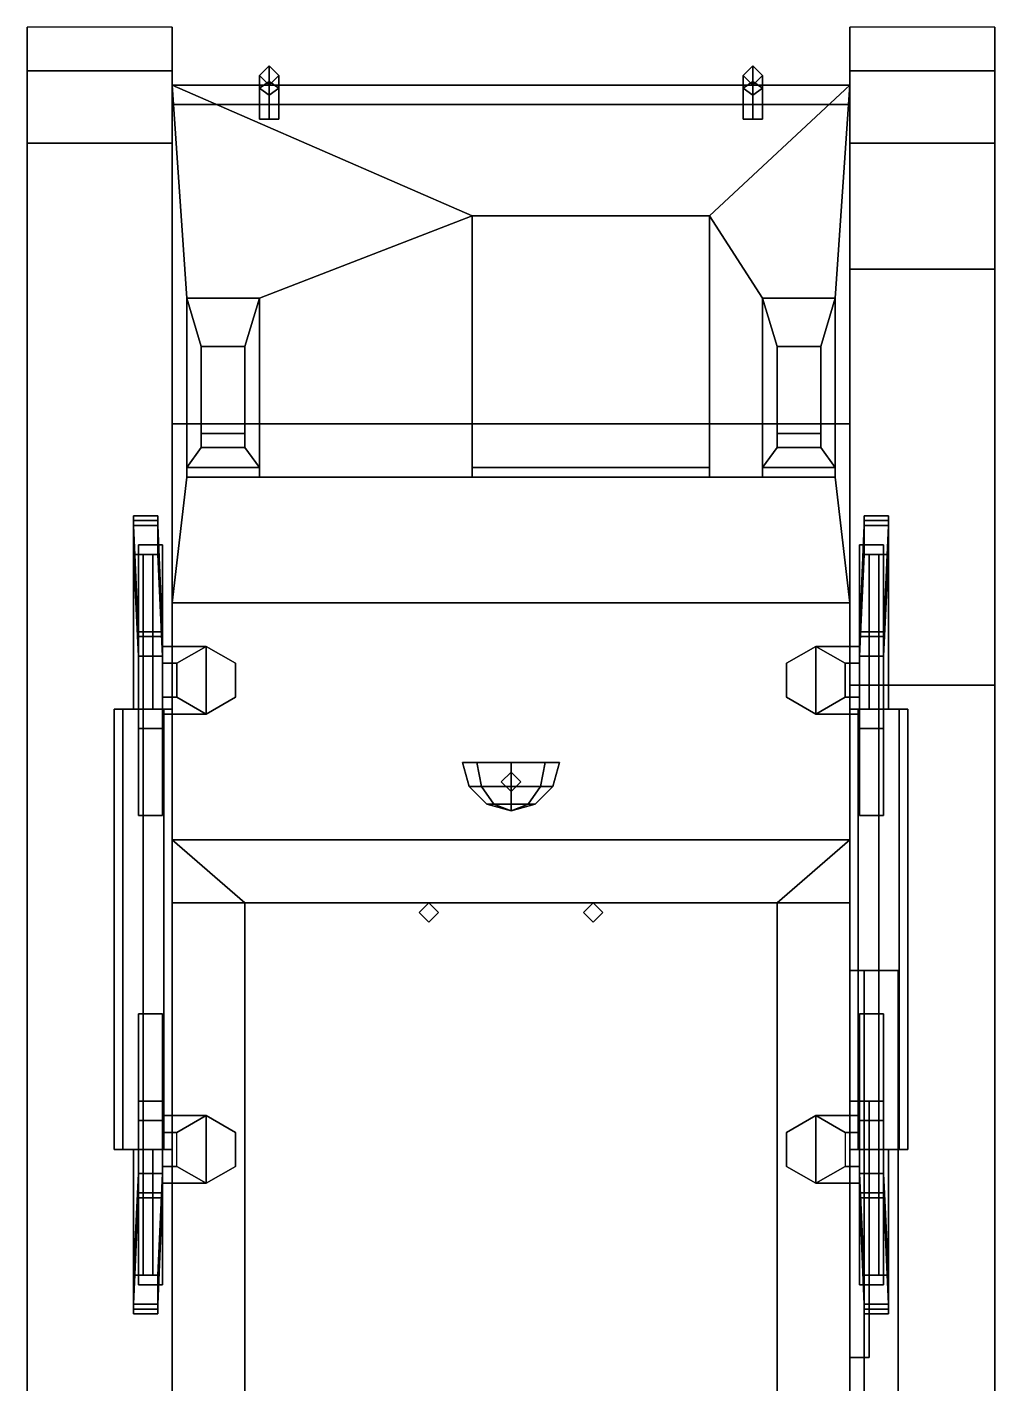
# Model space of a CAD drawing. Extents: x -1 to 1, y -2.73 to 2.73.
# Drawn here: x -1 to 1, y -0.075 to 2.73 of the extents above; entities that cross this region are included whole.
import ezdxf

# ---------------------------------------------------------------- set-up
doc = ezdxf.new("R2010")
doc.units = 0
doc.layers.get('0').update_dxf_attribs({"linetype": 'CONTINUOUS'})

msp = doc.modelspace()

# ---------------------------------------------------------------- linework, layer by layer
for points in [[(-1, 2.69, 1.18), (-1, 2.64, 1.24), (-1, 2.64, 1.29), (-1, 2.73, 1.22)], [(-1, 2.73, 1.22), (-1, 2.64, 1.29), (-0.7, 2.64, 1.29), (-0.7, 2.73, 1.22)], [(-0.7, 2.73, 1.22), (-0.7, 2.64, 1.29), (-0.7, 2.61, 1.11)], [(0.7, 2.73, 1.22), (0.7, 2.64, 1.29), (1, 2.64, 1.29), (1, 2.73, 1.22)], [(0.7, 2.61, 1.11), (0.7, 2.61, 1.11), (0.7, 2.64, 1.29), (0.7, 2.73, 1.22)], [(1, 2.73, 1.22), (1, 2.64, 1.29), (1, 2.64, 1.24), (1, 2.69, 1.18)], [(-1, 2.64, 1.29), (-1, 2.49, 1.32), (-0.7, 2.49, 1.32), (-0.7, 2.64, 1.29)], [(-1, 2.64, 1.24), (-1, 2.49, 1.27), (-1, 2.49, 1.32), (-1, 2.64, 1.29)], [(-0.7, 2.64, 1.29), (-0.7, 2.49, 1.32), (-0.7, 2.1728, 1.3102), (-0.7, 2.61, 1.11)], [(-0.5, 2.6178, 1.1322), (-0.52, 2.6036, 1.1464), (-0.52, 2.63, 1.21), (-0.5, 2.65, 1.21)], [(-0.5, 2.65, 1.21), (-0.52, 2.63, 1.21), (-0.52, 2.6036, 1.2736), (-0.5, 2.6178, 1.2878)], [(-0.48, 2.6036, 1.1464), (-0.5, 2.6178, 1.1322), (-0.5, 2.65, 1.21), (-0.48, 2.63, 1.21)], [(-0.48, 2.63, 1.21), (-0.5, 2.65, 1.21), (-0.5, 2.6178, 1.2878), (-0.48, 2.6036, 1.2736)], [(0.5, 2.6178, 1.1322), (0.48, 2.6036, 1.1464), (0.48, 2.63, 1.21), (0.5, 2.65, 1.21)], [(0.5, 2.65, 1.21), (0.48, 2.63, 1.21), (0.48, 2.6036, 1.2736), (0.5, 2.6178, 1.2878)], [(0.52, 2.6036, 1.1464), (0.5, 2.6178, 1.1322), (0.5, 2.65, 1.21), (0.52, 2.63, 1.21)], [(0.52, 2.63, 1.21), (0.5, 2.65, 1.21), (0.5, 2.6178, 1.2878), (0.52, 2.6036, 1.2736)], [(0.7, 2.64, 1.29), (0.7, 2.49, 1.32), (1, 2.49, 1.32), (1, 2.64, 1.29)], [(0.7, 2.61, 1.11), (0.7, 2.1728, 1.3102), (0.7, 2.49, 1.32), (0.7, 2.64, 1.29)], [(1, 2.64, 1.29), (1, 2.49, 1.32), (1, 2.49, 1.27), (1, 2.64, 1.24)], [(-0.7, 2.57, 0.87), (-0.7, -2.49, 0.72), (-0.7, -2.49, 1.11), (-0.7, 2.61, 1.11)], [(0.7, 2.61, 1.11), (0.7, 2.57, 0.87), (-0.7, 2.57, 0.87), (-0.7, 2.61, 1.11)], [(-0.7, 2.61, 1.11), (-0.7, 1.05, 1.11), (-0.7, 1.05, 1.66), (-0.7, 1.54, 1.6)], [(0.41, 2.34, 1.2336), (0.7, 2.61, 1.11), (-0.7, 2.61, 1.11), (-0.08, 2.34, 1.2336)], [(-0.7, 2.61, 1.11), (-0.7, 1.54, 1.6), (-0.67, 1.8, 1.4809), (-0.67, 2.17, 1.3115)], [(-0.52, 2.17, 1.3115), (-0.08, 2.34, 1.2336), (-0.7, 2.61, 1.11), (-0.67, 2.17, 1.3115)], [(-0.52, 2.6036, 1.1464), (-0.5, 2.5895, 1.1605), (-0.5, 2.61, 1.21), (-0.52, 2.63, 1.21)], [(-0.52, 2.63, 1.21), (-0.5, 2.61, 1.21), (-0.5, 2.5895, 1.2595), (-0.52, 2.6036, 1.2736)], [(-0.5, 2.54, 1.1), (-0.52, 2.54, 1.12), (-0.52, 2.6036, 1.1464), (-0.5, 2.6178, 1.1322)], [(-0.52, 2.6036, 1.2736), (-0.5, 2.5895, 1.2595), (-0.48, 2.6036, 1.2736), (-0.5, 2.6178, 1.2878)], [(-0.5, 2.5895, 1.1605), (-0.48, 2.6036, 1.1464), (-0.48, 2.63, 1.21), (-0.5, 2.61, 1.21)], [(-0.5, 2.61, 1.21), (-0.48, 2.63, 1.21), (-0.48, 2.6036, 1.2736), (-0.5, 2.5895, 1.2595)], [(-0.48, 2.54, 1.12), (-0.5, 2.54, 1.1), (-0.5, 2.6178, 1.1322), (-0.48, 2.6036, 1.1464)], [(0.67, 2.17, 1.3115), (0.7, 2.61, 1.11), (0.41, 2.34, 1.2336), (0.52, 2.17, 1.3115)], [(0.48, 2.6036, 1.1464), (0.5, 2.5895, 1.1605), (0.5, 2.61, 1.21), (0.48, 2.63, 1.21)], [(0.48, 2.63, 1.21), (0.5, 2.61, 1.21), (0.5, 2.5895, 1.2595), (0.48, 2.6036, 1.2736)], [(0.5, 2.54, 1.1), (0.48, 2.54, 1.12), (0.48, 2.6036, 1.1464), (0.5, 2.6178, 1.1322)], [(0.48, 2.6036, 1.2736), (0.5, 2.5895, 1.2595), (0.52, 2.6036, 1.2736), (0.5, 2.6178, 1.2878)], [(0.5, 2.5895, 1.1605), (0.52, 2.6036, 1.1464), (0.52, 2.63, 1.21), (0.5, 2.61, 1.21)], [(0.5, 2.61, 1.21), (0.52, 2.63, 1.21), (0.52, 2.6036, 1.2736), (0.5, 2.5895, 1.2595)], [(0.52, 2.54, 1.12), (0.5, 2.54, 1.1), (0.5, 2.6178, 1.1322), (0.52, 2.6036, 1.1464)], [(0.67, 1.8, 1.4809), (0.7, 1.54, 1.6), (0.7, 2.61, 1.11), (0.67, 2.17, 1.3115)], [(0.7, -2.49, 1.11), (0.7, -2.49, 0.72), (0.7, 2.57, 0.87), (0.7, 2.61, 1.11)], [(0.7, 1.05, 1.66), (0.7, 1.05, 1.11), (0.7, 2.61, 1.11), (0.7, 1.54, 1.6)], [(-0.52, 2.54, 1.12), (-0.5, 2.54, 1.14), (-0.5, 2.5895, 1.1605), (-0.52, 2.6036, 1.1464)], [(-0.5, 2.54, 1.14), (-0.48, 2.54, 1.12), (-0.48, 2.6036, 1.1464), (-0.5, 2.5895, 1.1605)], [(0.48, 2.54, 1.12), (0.5, 2.54, 1.14), (0.5, 2.5895, 1.1605), (0.48, 2.6036, 1.1464)], [(0.5, 2.54, 1.14), (0.52, 2.54, 1.12), (0.52, 2.6036, 1.1464), (0.5, 2.5895, 1.1605)], [(-0.7, 1.91, 0.49), (-0.7, -2, 0.49), (-0.7, -2.49, 0.72), (-0.7, 2.57, 0.87)], [(0.7, 2.57, 0.87), (0.7, 1.91, 0.49), (-0.7, 1.91, 0.49), (-0.7, 2.57, 0.87)], [(0.7, -2.49, 0.72), (0.7, -2, 0.49), (0.7, 1.91, 0.49), (0.7, 2.57, 0.87)], [(-1, 2.49, 1.27), (-1, -2.36, 1.12), (-1, -2.36, 1.17), (-1, 2.49, 1.32)], [(-1, 2.49, 1.32), (-1, -2.36, 1.17), (-0.7, -2.36, 1.17), (-0.7, 2.49, 1.32)], [(0.7, 2.49, 1.32), (0.7, -2.36, 1.17), (1, -2.36, 1.17), (1, 2.49, 1.32)], [(1, 2.49, 1.32), (1, -2.36, 1.17), (1, -2.36, 1.12), (1, 2.49, 1.27)], [(-0.52, 1.8, 1.4809), (-0.08, 1.8, 1.4809), (-0.08, 2.34, 1.2336), (-0.52, 2.17, 1.3115)], [(-0.08, 2.34, 1.2336), (-0.08, 1.8, 1.4809), (-0.08, 1.82, 1.49), (-0.08, 2.34, 1.25)], [(-0.08, 2.34, 1.25), (-0.08, 1.82, 1.49), (0.41, 1.82, 1.49), (0.41, 2.34, 1.25)], [(0.41, 2.34, 1.25), (0.41, 2.34, 1.2336), (-0.08, 2.34, 1.2336), (-0.08, 2.34, 1.25)], [(0.41, 1.82, 1.49), (0.41, 1.8, 1.4809), (0.41, 2.34, 1.2336), (0.41, 2.34, 1.25)], [(0.41, 2.34, 1.2336), (0.41, 1.8, 1.4809), (0.52, 1.8, 1.4809), (0.52, 2.17, 1.3115)], [(0.7, 2.23, 1.31), (0.7, 1.37, 1.28), (0.7, 1.37, 1.7), (0.7, 2.23, 1.72)], [(1, 2.23, 1.72), (1, 2.23, 1.31), (0.7, 2.23, 1.31), (0.7, 2.23, 1.72)], [(0.7, 2.23, 1.72), (0.7, 1.37, 1.7), (1, 1.37, 1.7), (1, 2.23, 1.72)], [(1, 1.37, 1.7), (1, 1.37, 1.28), (1, 2.23, 1.31), (1, 2.23, 1.72)], [(-0.67, 2.17, 1.33), (-0.64, 2.07, 1.3757), (-0.55, 2.07, 1.3757), (-0.52, 2.17, 1.33)], [(-0.67, 2.17, 1.3115), (-0.67, 1.8, 1.4809), (-0.67, 1.82, 1.49), (-0.67, 2.17, 1.33)], [(-0.52, 2.17, 1.33), (-0.52, 2.17, 1.3115), (-0.67, 2.17, 1.3115), (-0.67, 2.17, 1.33)], [(-0.67, 2.17, 1.33), (-0.67, 1.82, 1.49), (-0.64, 1.861, 1.4713), (-0.64, 2.07, 1.3757)], [(-0.55, 1.861, 1.4713), (-0.52, 1.82, 1.49), (-0.52, 2.17, 1.33), (-0.55, 2.07, 1.3757)], [(-0.52, 1.82, 1.49), (-0.52, 1.8, 1.4809), (-0.52, 2.17, 1.3115), (-0.52, 2.17, 1.33)], [(0.52, 2.17, 1.3115), (0.52, 1.8, 1.4809), (0.52, 1.82, 1.49), (0.52, 2.17, 1.33)], [(0.67, 2.17, 1.33), (0.67, 2.17, 1.3115), (0.52, 2.17, 1.3115), (0.52, 2.17, 1.33)], [(0.52, 2.17, 1.33), (0.55, 2.07, 1.3757), (0.64, 2.07, 1.3757), (0.67, 2.17, 1.33)], [(0.52, 2.17, 1.33), (0.52, 1.82, 1.49), (0.55, 1.861, 1.4713), (0.55, 2.07, 1.3757)], [(0.64, 1.861, 1.4713), (0.67, 1.82, 1.49), (0.67, 2.17, 1.33), (0.64, 2.07, 1.3757)], [(0.67, 1.82, 1.49), (0.67, 1.8, 1.4809), (0.67, 2.17, 1.3115), (0.67, 2.17, 1.33)], [(-0.64, 2.07, 1.3757), (-0.64, 1.861, 1.4713), (-0.64, 1.89, 1.51), (-0.64, 2.07, 1.43)], [(-0.55, 2.07, 1.43), (-0.55, 2.07, 1.3757), (-0.64, 2.07, 1.3757), (-0.64, 2.07, 1.43)], [(-0.64, 2.07, 1.43), (-0.64, 1.89, 1.51), (-0.55, 1.89, 1.51), (-0.55, 2.07, 1.43)], [(-0.55, 1.89, 1.51), (-0.55, 1.861, 1.4713), (-0.55, 2.07, 1.3757), (-0.55, 2.07, 1.43)], [(0.55, 2.07, 1.3757), (0.55, 1.861, 1.4713), (0.55, 1.89, 1.51), (0.55, 2.07, 1.43)], [(0.64, 2.07, 1.43), (0.64, 2.07, 1.3757), (0.55, 2.07, 1.3757), (0.55, 2.07, 1.43)], [(0.55, 2.07, 1.43), (0.55, 1.89, 1.51), (0.64, 1.89, 1.51), (0.64, 2.07, 1.43)], [(0.64, 1.89, 1.51), (0.64, 1.861, 1.4713), (0.64, 2.07, 1.3757), (0.64, 2.07, 1.43)], [(0.7, 1.91, 0.49), (0.7, -2, 0.49), (-0.7, -2, 0.49), (-0.7, 1.91, 0.49)], [(-0.64, 1.89, 1.51), (-0.64, 1.861, 1.4713), (-0.55, 1.861, 1.4713), (-0.55, 1.89, 1.51)], [(0.55, 1.89, 1.51), (0.55, 1.861, 1.4713), (0.64, 1.861, 1.4713), (0.64, 1.89, 1.51)], [(-0.64, 1.861, 1.4713), (-0.67, 1.82, 1.49), (-0.52, 1.82, 1.49), (-0.55, 1.861, 1.4713)], [(0.55, 1.861, 1.4713), (0.52, 1.82, 1.49), (0.67, 1.82, 1.49), (0.64, 1.861, 1.4713)], [(-0.67, 1.8, 1.4809), (-0.7, 1.54, 1.6), (0.7, 1.54, 1.6), (0.67, 1.8, 1.4809)], [(-0.67, 1.82, 1.49), (-0.67, 1.8, 1.4809), (-0.52, 1.8, 1.4809), (-0.52, 1.82, 1.49)], [(-0.08, 1.82, 1.49), (-0.08, 1.8, 1.4809), (0.41, 1.8, 1.4809), (0.41, 1.82, 1.49)], [(0.52, 1.82, 1.49), (0.52, 1.8, 1.4809), (0.67, 1.8, 1.4809), (0.67, 1.82, 1.49)], [(-0.78, 1.7, 0.7), (-0.78, 1.64, 0.7), (-0.78, 1.64, 0.81), (-0.78, 1.72, 0.78)], [(-0.73, 1.72, 0.78), (-0.73, 1.7, 0.7), (-0.78, 1.7, 0.7), (-0.78, 1.72, 0.78)], [(-0.73, 1.71, 0.81), (-0.73, 1.72, 0.78), (-0.78, 1.72, 0.78), (-0.78, 1.71, 0.81)], [(-0.78, 1.72, 0.78), (-0.78, 1.64, 0.81), (-0.78, 1.64, 0.81), (-0.78, 1.71, 0.81)], [(-0.73, 1.64, 0.81), (-0.73, 1.64, 0.7), (-0.73, 1.7, 0.7), (-0.73, 1.72, 0.78)], [(-0.73, 1.64, 0.81), (-0.73, 1.64, 0.81), (-0.73, 1.72, 0.78), (-0.73, 1.71, 0.81)], [(0.73, 1.7, 0.7), (0.73, 1.64, 0.7), (0.73, 1.64, 0.81), (0.73, 1.72, 0.78)], [(0.78, 1.72, 0.78), (0.78, 1.7, 0.7), (0.73, 1.7, 0.7), (0.73, 1.72, 0.78)], [(0.73, 1.72, 0.78), (0.73, 1.64, 0.81), (0.73, 1.64, 0.81), (0.73, 1.71, 0.81)], [(0.78, 1.71, 0.81), (0.78, 1.72, 0.78), (0.73, 1.72, 0.78), (0.73, 1.71, 0.81)], [(0.78, 1.64, 0.81), (0.78, 1.64, 0.7), (0.78, 1.7, 0.7), (0.78, 1.72, 0.78)], [(0.78, 1.64, 0.81), (0.78, 1.64, 0.81), (0.78, 1.72, 0.78), (0.78, 1.71, 0.81)], [(-0.78, 1.71, 0.81), (-0.78, 1.64, 0.81), (-0.73, 1.64, 0.81), (-0.73, 1.71, 0.81)], [(-0.73, 1.7, 0.7), (-0.72, 1.47, 0.49), (-0.77, 1.47, 0.49), (-0.78, 1.7, 0.7)], [(-0.77, 1.47, 0.49), (-0.77, 1.43, 0.51), (-0.78, 1.64, 0.7), (-0.78, 1.7, 0.7)], [(-0.73, 1.64, 0.7), (-0.72, 1.43, 0.51), (-0.72, 1.47, 0.49), (-0.73, 1.7, 0.7)], [(0.72, 1.47, 0.49), (0.72, 1.43, 0.51), (0.73, 1.64, 0.7), (0.73, 1.7, 0.7)], [(0.78, 1.7, 0.7), (0.77, 1.47, 0.49), (0.72, 1.47, 0.49), (0.73, 1.7, 0.7)], [(0.73, 1.71, 0.81), (0.73, 1.64, 0.81), (0.78, 1.64, 0.81), (0.78, 1.71, 0.81)], [(0.78, 1.64, 0.7), (0.77, 1.43, 0.51), (0.77, 1.47, 0.49), (0.78, 1.7, 0.7)], [(-0.72, 1.48, 0.42), (-0.72, 1.66, 0.27), (-0.77, 1.66, 0.27), (-0.77, 1.48, 0.42)], [(-0.72, 1.66, 0.27), (-0.72, 1.66, 0.21), (-0.77, 1.66, 0.21), (-0.77, 1.66, 0.27)], [(-0.77, 1.66, 0.27), (-0.77, 1.66, 0.21), (-0.77, 1.48, 0.28), (-0.77, 1.48, 0.42)], [(-0.77, 1.48, 0.28), (-0.77, 1.66, 0.21), (-0.72, 1.66, 0.21), (-0.72, 1.48, 0.28)], [(-0.72, 1.48, 0.28), (-0.72, 1.66, 0.21), (-0.72, 1.66, 0.27), (-0.72, 1.48, 0.42)], [(0.77, 1.48, 0.42), (0.77, 1.66, 0.27), (0.72, 1.66, 0.27), (0.72, 1.48, 0.42)], [(0.72, 1.66, 0.27), (0.72, 1.66, 0.21), (0.72, 1.48, 0.28), (0.72, 1.48, 0.42)], [(0.72, 1.48, 0.28), (0.72, 1.66, 0.21), (0.77, 1.66, 0.21), (0.77, 1.48, 0.28)], [(0.77, 1.66, 0.27), (0.77, 1.66, 0.21), (0.72, 1.66, 0.21), (0.72, 1.66, 0.27)], [(0.77, 1.48, 0.28), (0.77, 1.66, 0.21), (0.77, 1.66, 0.27), (0.77, 1.48, 0.42)], [(-0.78, 1.64, 0.7), (-0.77, 1.43, 0.51), (-0.72, 1.43, 0.51), (-0.73, 1.64, 0.7)], [(-0.78, 1.64, 0.81), (-0.78, 1.64, 0.7), (-0.73, 1.64, 0.7), (-0.73, 1.64, 0.81)], [(-0.76, 1.64, 0.8), (-0.78, 1.64, 0.78), (-0.78, 1.32, 0.78), (-0.76, 1.32, 0.8)], [(-0.78, 1.64, 0.78), (-0.76, 1.64, 0.76), (-0.76, 1.32, 0.76), (-0.78, 1.32, 0.78)], [(-0.74, 1.64, 0.78), (-0.76, 1.64, 0.8), (-0.76, 1.32, 0.8), (-0.74, 1.32, 0.78)], [(-0.76, 1.64, 0.76), (-0.74, 1.64, 0.78), (-0.74, 1.32, 0.78), (-0.76, 1.32, 0.76)], [(0.73, 1.64, 0.7), (0.72, 1.43, 0.51), (0.77, 1.43, 0.51), (0.78, 1.64, 0.7)], [(0.73, 1.64, 0.81), (0.73, 1.64, 0.7), (0.78, 1.64, 0.7), (0.78, 1.64, 0.81)], [(0.76, 1.32, 0.76), (0.74, 1.32, 0.78), (0.74, 1.64, 0.78), (0.76, 1.64, 0.76)], [(0.74, 1.32, 0.78), (0.76, 1.32, 0.8), (0.76, 1.64, 0.8), (0.74, 1.64, 0.78)], [(0.78, 1.32, 0.78), (0.76, 1.32, 0.76), (0.76, 1.64, 0.76), (0.78, 1.64, 0.78)], [(0.76, 1.32, 0.8), (0.78, 1.32, 0.78), (0.78, 1.64, 0.78), (0.76, 1.64, 0.8)], [(-0.7, 1.54, 1.6), (-0.7, 1.05, 1.66), (0.7, 1.05, 1.66), (0.7, 1.54, 1.6)], [(-0.77, 1.48, 0.28), (-0.77, 1.28, 0.28), (-0.77, 1.28, 0.42), (-0.77, 1.48, 0.42)], [(-0.72, 1.48, 0.28), (-0.72, 1.28, 0.28), (-0.77, 1.28, 0.28), (-0.77, 1.48, 0.28)], [(-0.77, 1.48, 0.42), (-0.77, 1.32, 0.42), (-0.77, 1.43, 0.51), (-0.77, 1.47, 0.49)], [(-0.72, 1.47, 0.49), (-0.72, 1.48, 0.42), (-0.77, 1.48, 0.42), (-0.77, 1.47, 0.49)], [(-0.72, 1.28, 0.42), (-0.72, 1.28, 0.28), (-0.72, 1.48, 0.28), (-0.72, 1.48, 0.42)], [(-0.72, 1.43, 0.51), (-0.72, 1.32, 0.42), (-0.72, 1.48, 0.42), (-0.72, 1.47, 0.49)], [(0.72, 1.48, 0.28), (0.72, 1.28, 0.28), (0.72, 1.28, 0.42), (0.72, 1.48, 0.42)], [(0.77, 1.48, 0.28), (0.77, 1.28, 0.28), (0.72, 1.28, 0.28), (0.72, 1.48, 0.28)], [(0.77, 1.47, 0.49), (0.77, 1.48, 0.42), (0.72, 1.48, 0.42), (0.72, 1.47, 0.49)], [(0.72, 1.48, 0.42), (0.72, 1.32, 0.42), (0.72, 1.43, 0.51), (0.72, 1.47, 0.49)], [(0.77, 1.28, 0.42), (0.77, 1.28, 0.28), (0.77, 1.48, 0.28), (0.77, 1.48, 0.42)], [(0.77, 1.43, 0.51), (0.77, 1.32, 0.42), (0.77, 1.48, 0.42), (0.77, 1.47, 0.49)], [(-0.6906, 1.415, 0.4106), (-0.63, 1.45, 0.35), (-0.72, 1.45, 0.35), (-0.72, 1.415, 0.4106)], [(-0.63, 1.45, 0.35), (-0.6906, 1.415, 0.2894), (-0.72, 1.415, 0.2894), (-0.72, 1.45, 0.35)], [(-0.6906, 1.415, 0.49), (-0.63, 1.45, 0.49), (-0.63, 1.45, 0.35), (-0.6906, 1.415, 0.41)], [(-0.63, 1.45, 0.35), (-0.63, 1.31, 0.35), (-0.6906, 1.345, 0.2894), (-0.6906, 1.415, 0.2894)], [(-0.63, 1.45, 0.49), (-0.5694, 1.415, 0.49), (-0.5694, 1.415, 0.4106), (-0.63, 1.45, 0.35)], [(-0.5694, 1.415, 0.4106), (-0.5694, 1.345, 0.4106), (-0.63, 1.31, 0.35), (-0.63, 1.45, 0.35)], [(0.5694, 1.345, 0.4106), (0.5694, 1.415, 0.4106), (0.63, 1.45, 0.35), (0.63, 1.31, 0.35)], [(0.5694, 1.415, 0.49), (0.63, 1.45, 0.49), (0.63, 1.45, 0.35), (0.5694, 1.415, 0.4106)], [(0.63, 1.45, 0.49), (0.6906, 1.415, 0.49), (0.6906, 1.415, 0.41), (0.63, 1.45, 0.35)], [(0.63, 1.31, 0.35), (0.63, 1.45, 0.35), (0.6906, 1.415, 0.2894), (0.6906, 1.345, 0.2894)], [(0.63, 1.45, 0.35), (0.6906, 1.415, 0.4106), (0.72, 1.415, 0.4106), (0.72, 1.45, 0.35)], [(0.6906, 1.415, 0.2894), (0.63, 1.45, 0.35), (0.72, 1.45, 0.35), (0.72, 1.415, 0.2894)], [(-0.77, 1.43, 0.51), (-0.77, 1.32, 0.42), (-0.72, 1.32, 0.42), (-0.72, 1.43, 0.51)], [(-0.6906, 1.345, 0.4106), (-0.6906, 1.415, 0.4106), (-0.72, 1.415, 0.4106), (-0.72, 1.345, 0.4106)], [(-0.6906, 1.415, 0.2894), (-0.6906, 1.345, 0.2894), (-0.72, 1.345, 0.2894), (-0.72, 1.415, 0.2894)], [(-0.6906, 1.345, 0.49), (-0.6906, 1.415, 0.49), (-0.6906, 1.415, 0.41), (-0.6906, 1.345, 0.41)], [(-0.5694, 1.415, 0.49), (-0.5694, 1.345, 0.49), (-0.5694, 1.345, 0.4106), (-0.5694, 1.415, 0.4106)], [(0.5694, 1.345, 0.49), (0.5694, 1.415, 0.49), (0.5694, 1.415, 0.4106), (0.5694, 1.345, 0.4106)], [(0.6906, 1.415, 0.49), (0.6906, 1.345, 0.49), (0.6906, 1.345, 0.41), (0.6906, 1.415, 0.41)], [(0.72, 1.43, 0.51), (0.72, 1.32, 0.42), (0.77, 1.32, 0.42), (0.77, 1.43, 0.51)], [(0.7, 1.37, 1.7), (0.7, 1.37, 1.28), (1, 1.37, 1.28), (1, 1.37, 1.7)], [(-0.8024, 1.32, 0.8224), (-0.82, 1.32, 0.78), (-0.82, 0.41, 0.78), (-0.8024, 0.41, 0.8224)], [(-0.82, 1.32, 0.78), (-0.8024, 1.32, 0.7376), (-0.8024, 0.41, 0.7376), (-0.82, 0.41, 0.78)], [(-0.7176, 1.32, 0.8224), (-0.82, 1.32, 0.78), (-0.8024, 1.32, 0.8224), (-0.76, 1.32, 0.84)], [(-0.7, 1.32, 0.78), (-0.8024, 1.32, 0.7376), (-0.82, 1.32, 0.78), (-0.7176, 1.32, 0.8224)], [(-0.76, 1.32, 0.84), (-0.8024, 1.32, 0.8224), (-0.8024, 0.41, 0.8224), (-0.76, 0.41, 0.84)], [(-0.8024, 1.32, 0.7376), (-0.76, 1.32, 0.72), (-0.76, 0.41, 0.72), (-0.8024, 0.41, 0.7376)], [(-0.7176, 1.32, 0.7376), (-0.76, 1.32, 0.72), (-0.8024, 1.32, 0.7376), (-0.7, 1.32, 0.78)], [(-0.77, 1.32, 0.42), (-0.77, 1.28, 0.42), (-0.72, 1.28, 0.42), (-0.72, 1.32, 0.42)], [(-0.7176, 1.32, 0.8224), (-0.76, 1.32, 0.84), (-0.76, 0.41, 0.84), (-0.7176, 0.41, 0.8224)], [(-0.76, 1.32, 0.72), (-0.7176, 1.32, 0.7376), (-0.7176, 0.41, 0.7376), (-0.76, 0.41, 0.72)], [(-0.63, 1.31, 0.35), (-0.6906, 1.345, 0.4106), (-0.72, 1.345, 0.4106), (-0.72, 1.31, 0.35)], [(-0.6906, 1.345, 0.2894), (-0.63, 1.31, 0.35), (-0.72, 1.31, 0.35), (-0.72, 1.345, 0.2894)], [(-0.7, 1.32, 0.78), (-0.7176, 1.32, 0.8224), (-0.7176, 0.41, 0.8224), (-0.7, 0.41, 0.78)], [(-0.7176, 1.32, 0.7376), (-0.7, 1.32, 0.78), (-0.7, 0.41, 0.78), (-0.7176, 0.41, 0.7376)], [(-0.63, 1.31, 0.49), (-0.6906, 1.345, 0.49), (-0.6906, 1.345, 0.41), (-0.63, 1.31, 0.35)], [(-0.5694, 1.345, 0.49), (-0.63, 1.31, 0.49), (-0.63, 1.31, 0.35), (-0.5694, 1.345, 0.4106)], [(0.63, 1.31, 0.49), (0.5694, 1.345, 0.49), (0.5694, 1.345, 0.4106), (0.63, 1.31, 0.35)], [(0.6906, 1.345, 0.49), (0.63, 1.31, 0.49), (0.63, 1.31, 0.35), (0.6906, 1.345, 0.41)], [(0.6906, 1.345, 0.4106), (0.63, 1.31, 0.35), (0.72, 1.31, 0.35), (0.72, 1.345, 0.4106)], [(0.63, 1.31, 0.35), (0.6906, 1.345, 0.2894), (0.72, 1.345, 0.2894), (0.72, 1.31, 0.35)], [(0.82, 1.32, 0.78), (0.7176, 1.32, 0.7376), (0.7, 1.32, 0.78), (0.8024, 1.32, 0.8224)], [(0.7176, 0.41, 0.7376), (0.7, 0.41, 0.78), (0.7, 1.32, 0.78), (0.7176, 1.32, 0.7376)], [(0.8024, 1.32, 0.8224), (0.7, 1.32, 0.78), (0.7176, 1.32, 0.8224), (0.76, 1.32, 0.84)], [(0.7, 0.41, 0.78), (0.7176, 0.41, 0.8224), (0.7176, 1.32, 0.8224), (0.7, 1.32, 0.78)], [(0.8024, 1.32, 0.7376), (0.76, 1.32, 0.72), (0.7176, 1.32, 0.7376), (0.82, 1.32, 0.78)], [(0.76, 0.41, 0.72), (0.7176, 0.41, 0.7376), (0.7176, 1.32, 0.7376), (0.76, 1.32, 0.72)], [(0.7176, 0.41, 0.8224), (0.76, 0.41, 0.84), (0.76, 1.32, 0.84), (0.7176, 1.32, 0.8224)], [(0.72, 1.32, 0.42), (0.72, 1.28, 0.42), (0.77, 1.28, 0.42), (0.77, 1.32, 0.42)], [(0.8024, 0.41, 0.7376), (0.76, 0.41, 0.72), (0.76, 1.32, 0.72), (0.8024, 1.32, 0.7376)], [(0.76, 0.41, 0.84), (0.8024, 0.41, 0.8224), (0.8024, 1.32, 0.8224), (0.76, 1.32, 0.84)], [(0.82, 0.41, 0.78), (0.8024, 0.41, 0.7376), (0.8024, 1.32, 0.7376), (0.82, 1.32, 0.78)], [(0.8024, 0.41, 0.8224), (0.82, 0.41, 0.78), (0.82, 1.32, 0.78), (0.8024, 1.32, 0.8224)], [(-0.77, 1.28, 0.28), (-0.77, 1.1, 0.21), (-0.77, 1.1, 0.27), (-0.77, 1.28, 0.42)], [(-0.72, 1.28, 0.28), (-0.72, 1.1, 0.21), (-0.77, 1.1, 0.21), (-0.77, 1.28, 0.28)], [(-0.77, 1.28, 0.42), (-0.77, 1.1, 0.27), (-0.72, 1.1, 0.27), (-0.72, 1.28, 0.42)], [(-0.72, 1.1, 0.27), (-0.72, 1.1, 0.21), (-0.72, 1.28, 0.28), (-0.72, 1.28, 0.42)], [(0.72, 1.28, 0.28), (0.72, 1.1, 0.21), (0.72, 1.1, 0.27), (0.72, 1.28, 0.42)], [(0.72, 1.28, 0.42), (0.72, 1.1, 0.27), (0.77, 1.1, 0.27), (0.77, 1.28, 0.42)], [(0.77, 1.28, 0.28), (0.77, 1.1, 0.21), (0.72, 1.1, 0.21), (0.72, 1.28, 0.28)], [(0.77, 1.1, 0.27), (0.77, 1.1, 0.21), (0.77, 1.28, 0.28), (0.77, 1.28, 0.42)], [(-0.0866, 1.16, 1.77), (-0.1, 1.21, 1.77), (-0.0707, 1.21, 1.6993), (-0.0612, 1.16, 1.7088)], [(-0.0612, 1.16, 1.8312), (-0.0707, 1.21, 1.8407), (-0.1, 1.21, 1.77), (-0.0866, 1.16, 1.77)], [(-0.0707, 1.21, 1.6993), (-0.1, 1.21, 1.77), (0.0707, 1.21, 1.8407), (0.1, 1.21, 1.77)], [(-0.1, 1.21, 1.77), (-0.0707, 1.21, 1.8407), (0, 1.21, 1.87), (0.0707, 1.21, 1.8407)], [(-0.0612, 1.16, 1.7088), (-0.0707, 1.21, 1.6993), (0, 1.21, 1.67), (0, 1.16, 1.6834)], [(0, 1.16, 1.8566), (0, 1.21, 1.87), (-0.0707, 1.21, 1.8407), (-0.0612, 1.16, 1.8312)], [(0, 1.21, 1.67), (-0.0707, 1.21, 1.6993), (0.1, 1.21, 1.77), (0.0707, 1.21, 1.6993)], [(0, 1.16, 1.6834), (0, 1.21, 1.67), (0.0707, 1.21, 1.6993), (0.0612, 1.16, 1.7088)], [(0.0612, 1.16, 1.8312), (0.0707, 1.21, 1.8407), (0, 1.21, 1.87), (0, 1.16, 1.8566)], [(0.0612, 1.16, 1.7088), (0.0707, 1.21, 1.6993), (0.1, 1.21, 1.77), (0.0866, 1.16, 1.77)], [(0.0866, 1.16, 1.77), (0.1, 1.21, 1.77), (0.0707, 1.21, 1.8407), (0.0612, 1.16, 1.8312)], [(0, 1.19, 1.64), (-0.02, 1.17, 1.64), (-0.02, 1.17, 1.69), (0, 1.19, 1.68)], [(0.02, 1.17, 1.64), (0, 1.19, 1.64), (0, 1.19, 1.68), (0.02, 1.17, 1.69)], [(-0.05, 1.1234, 1.77), (-0.0866, 1.16, 1.77), (-0.0612, 1.16, 1.7088), (-0.0354, 1.1234, 1.7346)], [(-0.0354, 1.1234, 1.8054), (-0.0612, 1.16, 1.8312), (-0.0866, 1.16, 1.77), (-0.05, 1.1234, 1.77)], [(-0.0354, 1.1234, 1.7346), (-0.0612, 1.16, 1.7088), (0, 1.16, 1.6834), (0, 1.1234, 1.72)], [(0, 1.1234, 1.82), (0, 1.16, 1.8566), (-0.0612, 1.16, 1.8312), (-0.0354, 1.1234, 1.8054)], [(-0.02, 1.17, 1.64), (0, 1.15, 1.64), (0, 1.15, 1.7), (-0.02, 1.17, 1.69)], [(0, 1.15, 1.64), (0.02, 1.17, 1.64), (0.02, 1.17, 1.69), (0, 1.15, 1.7)], [(0, 1.1234, 1.72), (0, 1.16, 1.6834), (0.0612, 1.16, 1.7088), (0.0354, 1.1234, 1.7346)], [(0.0354, 1.1234, 1.8054), (0.0612, 1.16, 1.8312), (0, 1.16, 1.8566), (0, 1.1234, 1.82)], [(0.0354, 1.1234, 1.7346), (0.0612, 1.16, 1.7088), (0.0866, 1.16, 1.77), (0.05, 1.1234, 1.77)], [(0.05, 1.1234, 1.77), (0.0866, 1.16, 1.77), (0.0612, 1.16, 1.8312), (0.0354, 1.1234, 1.8054)], [(0, 1.11, 1.77), (-0.05, 1.1234, 1.77), (-0.0354, 1.1234, 1.7346), (0, 1.11, 1.77)], [(0, 1.11, 1.77), (-0.0354, 1.1234, 1.8054), (-0.05, 1.1234, 1.77), (0, 1.11, 1.77)], [(0, 1.11, 1.77), (-0.0354, 1.1234, 1.7346), (0, 1.1234, 1.72), (0, 1.11, 1.77)], [(0, 1.11, 1.77), (0, 1.1234, 1.82), (-0.0354, 1.1234, 1.8054), (0, 1.11, 1.77)], [(0, 1.11, 1.77), (0, 1.1234, 1.72), (0.0354, 1.1234, 1.7346), (0, 1.11, 1.77)], [(0, 1.11, 1.77), (0.0354, 1.1234, 1.7346), (0.05, 1.1234, 1.77), (0, 1.11, 1.77)], [(0, 1.11, 1.77), (0.05, 1.1234, 1.77), (0.0354, 1.1234, 1.8054), (0, 1.11, 1.77)], [(0, 1.11, 1.77), (0.0354, 1.1234, 1.8054), (0, 1.1234, 1.82), (0, 1.11, 1.77)], [(-0.77, 1.1, 0.27), (-0.77, 1.1, 0.21), (-0.72, 1.1, 0.21), (-0.72, 1.1, 0.27)], [(0.72, 1.1, 0.27), (0.72, 1.1, 0.21), (0.77, 1.1, 0.21), (0.77, 1.1, 0.27)], [(-0.7, 1.05, 1.11), (-0.7, -0.52, 1.11), (-0.7, -0.52, 2.07), (-0.7, 0.92, 2.07)], [(-0.7, 1.05, 1.11), (-0.7, 1.05, 1.11), (-0.7, 0.92, 2.07), (-0.7, 1.05, 1.66)], [(-0.7, 1.05, 1.66), (-0.7, 1.05, 1.66), (-0.7, 0.92, 2.07), (-0.55, 0.92, 2.1)], [(-0.7, 1.05, 1.66), (-0.55, 0.92, 2.1), (0.55, 0.92, 2.1), (0.7, 1.05, 1.66)], [(0.7, 1.05, 1.66), (0.7, 1.05, 1.66), (0.55, 0.92, 2.1), (0.7, 0.92, 2.07)], [(0.7, 0.92, 2.07), (0.7, 1.05, 1.11), (0.7, 1.05, 1.11), (0.7, 1.05, 1.66)], [(0.7, 0.78, 1.27), (0.7, -0.31, 1.27), (0.7, -0.52, 1.11), (0.7, 1.05, 1.11)], [(0.7, 0.78, 1.8), (0.7, 0.78, 1.27), (0.7, 1.05, 1.11), (0.7, 0.92, 2.07)], [(-0.7, 0.92, 2.07), (-0.7, -0.52, 2.07), (-0.55, -0.52, 2.1), (-0.55, 0.92, 2.1)], [(-0.55, 0.92, 2.1), (-0.55, -0.52, 2.1), (0.55, -0.52, 2.1), (0.55, 0.92, 2.1)], [(-0.17, 0.92, 2.1), (-0.19, 0.9, 2.1), (-0.19, 0.9, 2.15), (-0.17, 0.92, 2.15)], [(-0.17, 0.92, 2.15), (-0.19, 0.9, 2.15), (-0.17, 0.88, 2.15), (-0.15, 0.9, 2.15)], [(-0.19, 0.9, 2.1), (-0.17, 0.88, 2.1), (-0.17, 0.88, 2.15), (-0.19, 0.9, 2.15)], [(-0.15, 0.9, 2.1), (-0.17, 0.92, 2.1), (-0.17, 0.92, 2.15), (-0.15, 0.9, 2.15)], [(-0.17, 0.88, 2.1), (-0.15, 0.9, 2.1), (-0.15, 0.9, 2.15), (-0.17, 0.88, 2.15)], [(0.17, 0.92, 2.1), (0.15, 0.9, 2.1), (0.15, 0.9, 2.15), (0.17, 0.92, 2.15)], [(0.17, 0.92, 2.15), (0.15, 0.9, 2.15), (0.17, 0.88, 2.15), (0.19, 0.9, 2.15)], [(0.15, 0.9, 2.1), (0.17, 0.88, 2.1), (0.17, 0.88, 2.15), (0.15, 0.9, 2.15)], [(0.19, 0.9, 2.1), (0.17, 0.92, 2.1), (0.17, 0.92, 2.15), (0.19, 0.9, 2.15)], [(0.17, 0.88, 2.1), (0.19, 0.9, 2.1), (0.19, 0.9, 2.15), (0.17, 0.88, 2.15)], [(0.55, 0.92, 2.1), (0.55, -0.52, 2.1), (0.7, -0.52, 2.07), (0.7, 0.92, 2.07)], [(0.7, -0.52, 2.07), (0.7, -0.31, 1.8), (0.7, 0.78, 1.8), (0.7, 0.92, 2.07)], [(0.8, 0.78, 1.44), (0.8, 0.78, 1.27), (0.7, 0.78, 1.27)], [(0.8, 0.78, 1.27), (0.8, -0.31, 1.27), (0.7, -0.31, 1.27), (0.7, 0.78, 1.27)], [(0.73, 0.78, 1.8), (0.8, 0.78, 1.44), (0.7, 0.78, 1.27), (0.7, 0.78, 1.8)], [(0.7, 0.78, 1.8), (0.7, -0.31, 1.8), (0.73, -0.31, 1.8), (0.73, 0.78, 1.8)], [(0.73, -0.31, 1.8), (0.8, -0.31, 1.44), (0.8, 0.78, 1.44), (0.73, 0.78, 1.8)], [(0.8, -0.31, 1.44), (0.8, -0.31, 1.27), (0.8, 0.78, 1.27), (0.8, 0.78, 1.44)], [(-0.72, 0.51, 0.42), (-0.72, 0.69, 0.27), (-0.77, 0.69, 0.27), (-0.77, 0.51, 0.42)], [(-0.77, 0.69, 0.27), (-0.77, 0.69, 0.21), (-0.77, 0.51, 0.28), (-0.77, 0.51, 0.42)], [(-0.77, 0.51, 0.28), (-0.77, 0.69, 0.21), (-0.72, 0.69, 0.21), (-0.72, 0.51, 0.28)], [(-0.72, 0.69, 0.27), (-0.72, 0.69, 0.21), (-0.77, 0.69, 0.21), (-0.77, 0.69, 0.27)], [(-0.72, 0.51, 0.28), (-0.72, 0.69, 0.21), (-0.72, 0.69, 0.27), (-0.72, 0.51, 0.42)], [(0.77, 0.51, 0.42), (0.77, 0.69, 0.27), (0.72, 0.69, 0.27), (0.72, 0.51, 0.42)], [(0.72, 0.69, 0.27), (0.72, 0.69, 0.21), (0.72, 0.51, 0.28), (0.72, 0.51, 0.42)], [(0.72, 0.51, 0.28), (0.72, 0.69, 0.21), (0.77, 0.69, 0.21), (0.77, 0.51, 0.28)], [(0.77, 0.69, 0.27), (0.77, 0.69, 0.21), (0.72, 0.69, 0.21), (0.72, 0.69, 0.27)], [(0.77, 0.51, 0.28), (0.77, 0.69, 0.21), (0.77, 0.69, 0.27), (0.77, 0.51, 0.42)], [(-0.77, 0.51, 0.42), (-0.77, 0.51, 0.28), (-0.77, 0.31, 0.28), (-0.77, 0.31, 0.42)], [(-0.77, 0.31, 0.28), (-0.77, 0.51, 0.28), (-0.72, 0.51, 0.28), (-0.72, 0.31, 0.28)], [(-0.72, 0.47, 0.42), (-0.72, 0.51, 0.42), (-0.77, 0.51, 0.42), (-0.77, 0.47, 0.42)], [(-0.72, 0.31, 0.28), (-0.72, 0.51, 0.28), (-0.72, 0.51, 0.42), (-0.72, 0.31, 0.42)], [(0.74, 0.51, 1.94), (0.74, 0.51, 1.9), (0.7, 0.51, 1.9), (0.7, 0.51, 1.98)], [(0.74, 0.51, 1.9), (0.74, -0.02, 1.9), (0.7, -0.02, 1.9), (0.7, 0.51, 1.9)], [(0.7, 0.51, 1.98), (0.7, -0.02, 1.98), (0.74, -0.02, 1.94), (0.74, 0.51, 1.94)], [(0.72, 0.51, 0.42), (0.72, 0.51, 0.28), (0.72, 0.31, 0.28), (0.72, 0.31, 0.42)], [(0.72, 0.31, 0.28), (0.72, 0.51, 0.28), (0.77, 0.51, 0.28), (0.77, 0.31, 0.28)], [(0.77, 0.47, 0.42), (0.77, 0.51, 0.42), (0.72, 0.51, 0.42), (0.72, 0.47, 0.42)], [(0.74, -0.02, 1.94), (0.74, -0.02, 1.9), (0.74, 0.51, 1.9), (0.74, 0.51, 1.94)], [(0.77, 0.31, 0.28), (0.77, 0.51, 0.28), (0.77, 0.51, 0.42), (0.77, 0.31, 0.42)], [(-0.6906, 0.445, 0.4106), (-0.63, 0.48, 0.35), (-0.72, 0.48, 0.35), (-0.72, 0.445, 0.4106)], [(-0.63, 0.48, 0.35), (-0.6906, 0.445, 0.2894), (-0.72, 0.445, 0.2894), (-0.72, 0.48, 0.35)], [(-0.6906, 0.445, 0.49), (-0.63, 0.48, 0.49), (-0.63, 0.48, 0.35), (-0.6906, 0.445, 0.41)], [(-0.63, 0.48, 0.35), (-0.63, 0.34, 0.35), (-0.6906, 0.375, 0.2894), (-0.6906, 0.445, 0.2894)], [(-0.63, 0.48, 0.49), (-0.5694, 0.445, 0.49), (-0.5694, 0.445, 0.4106), (-0.63, 0.48, 0.35)], [(-0.5694, 0.445, 0.4106), (-0.5694, 0.375, 0.4106), (-0.63, 0.34, 0.35), (-0.63, 0.48, 0.35)], [(0.5694, 0.445, 0.49), (0.63, 0.48, 0.49), (0.63, 0.48, 0.35), (0.5694, 0.445, 0.4106)], [(0.5694, 0.375, 0.4106), (0.5694, 0.445, 0.4106), (0.63, 0.48, 0.35), (0.63, 0.34, 0.35)], [(0.63, 0.48, 0.35), (0.6906, 0.445, 0.4106), (0.72, 0.445, 0.4106), (0.72, 0.48, 0.35)], [(0.63, 0.48, 0.49), (0.6906, 0.445, 0.49), (0.6906, 0.445, 0.41), (0.63, 0.48, 0.35)], [(0.63, 0.34, 0.35), (0.63, 0.48, 0.35), (0.6906, 0.445, 0.2894), (0.6906, 0.375, 0.2894)], [(0.6906, 0.445, 0.2894), (0.63, 0.48, 0.35), (0.72, 0.48, 0.35), (0.72, 0.445, 0.2894)], [(-0.77, 0.36, 0.51), (-0.77, 0.47, 0.42), (-0.77, 0.31, 0.42), (-0.77, 0.32, 0.49)], [(-0.72, 0.36, 0.51), (-0.72, 0.47, 0.42), (-0.77, 0.47, 0.42), (-0.77, 0.36, 0.51)], [(-0.72, 0.31, 0.42), (-0.72, 0.47, 0.42), (-0.72, 0.36, 0.51), (-0.72, 0.32, 0.49)], [(0.72, 0.36, 0.51), (0.72, 0.47, 0.42), (0.72, 0.31, 0.42), (0.72, 0.32, 0.49)], [(0.77, 0.36, 0.51), (0.77, 0.47, 0.42), (0.72, 0.47, 0.42), (0.72, 0.36, 0.51)], [(0.77, 0.31, 0.42), (0.77, 0.47, 0.42), (0.77, 0.36, 0.51), (0.77, 0.32, 0.49)], [(-0.5694, 0.445, 0.49), (-0.5694, 0.375, 0.49), (-0.5694, 0.375, 0.4106), (-0.5694, 0.445, 0.4106)], [(0.5694, 0.375, 0.49), (0.5694, 0.445, 0.49), (0.5694, 0.445, 0.4106), (0.5694, 0.375, 0.4106)], [(-0.8024, 0.41, 0.7376), (-0.76, 0.41, 0.72), (-0.7176, 0.41, 0.7376), (-0.82, 0.41, 0.78)], [(-0.82, 0.41, 0.78), (-0.7176, 0.41, 0.7376), (-0.7, 0.41, 0.78), (-0.8024, 0.41, 0.8224)], [(-0.8024, 0.41, 0.8224), (-0.7, 0.41, 0.78), (-0.7176, 0.41, 0.8224), (-0.76, 0.41, 0.84)], [(-0.78, 0.15, 0.78), (-0.76, 0.15, 0.8), (-0.76, 0.41, 0.8), (-0.78, 0.41, 0.78)], [(-0.76, 0.15, 0.76), (-0.78, 0.15, 0.78), (-0.78, 0.41, 0.78), (-0.76, 0.41, 0.76)], [(-0.76, 0.15, 0.8), (-0.74, 0.15, 0.78), (-0.74, 0.41, 0.78), (-0.76, 0.41, 0.8)], [(-0.74, 0.15, 0.78), (-0.76, 0.15, 0.76), (-0.76, 0.41, 0.76), (-0.74, 0.41, 0.78)], [(0.7176, 0.41, 0.7376), (0.76, 0.41, 0.72), (0.8024, 0.41, 0.7376), (0.7, 0.41, 0.78)], [(0.7, 0.41, 0.78), (0.8024, 0.41, 0.7376), (0.82, 0.41, 0.78), (0.7176, 0.41, 0.8224)], [(0.7176, 0.41, 0.8224), (0.82, 0.41, 0.78), (0.8024, 0.41, 0.8224), (0.76, 0.41, 0.84)], [(0.74, 0.41, 0.78), (0.76, 0.41, 0.76), (0.76, 0.15, 0.76), (0.74, 0.15, 0.78)], [(0.76, 0.41, 0.8), (0.74, 0.41, 0.78), (0.74, 0.15, 0.78), (0.76, 0.15, 0.8)], [(0.76, 0.41, 0.76), (0.78, 0.41, 0.78), (0.78, 0.15, 0.78), (0.76, 0.15, 0.76)], [(0.78, 0.41, 0.78), (0.76, 0.41, 0.8), (0.76, 0.15, 0.8), (0.78, 0.15, 0.78)], [(-0.63, 0.34, 0.35), (-0.6906, 0.375, 0.4106), (-0.72, 0.375, 0.4106), (-0.72, 0.34, 0.35)], [(-0.6906, 0.375, 0.2894), (-0.63, 0.34, 0.35), (-0.72, 0.34, 0.35), (-0.72, 0.375, 0.2894)], [(-0.63, 0.34, 0.49), (-0.6906, 0.375, 0.49), (-0.6906, 0.375, 0.41), (-0.63, 0.34, 0.35)], [(-0.5694, 0.375, 0.49), (-0.63, 0.34, 0.49), (-0.63, 0.34, 0.35), (-0.5694, 0.375, 0.4106)], [(0.63, 0.34, 0.49), (0.5694, 0.375, 0.49), (0.5694, 0.375, 0.4106), (0.63, 0.34, 0.35)], [(0.6906, 0.375, 0.4106), (0.63, 0.34, 0.35), (0.72, 0.34, 0.35), (0.72, 0.375, 0.4106)], [(0.6906, 0.375, 0.49), (0.63, 0.34, 0.49), (0.63, 0.34, 0.35), (0.6906, 0.375, 0.41)], [(0.63, 0.34, 0.35), (0.6906, 0.375, 0.2894), (0.72, 0.375, 0.2894), (0.72, 0.34, 0.35)], [(-0.73, 0.15, 0.7), (-0.72, 0.36, 0.51), (-0.77, 0.36, 0.51), (-0.78, 0.15, 0.7)], [(-0.78, 0.15, 0.7), (-0.77, 0.36, 0.51), (-0.77, 0.32, 0.49), (-0.78, 0.09, 0.7)], [(-0.72, 0.32, 0.49), (-0.72, 0.36, 0.51), (-0.73, 0.15, 0.7), (-0.73, 0.09, 0.7)], [(0.73, 0.15, 0.7), (0.72, 0.36, 0.51), (0.72, 0.32, 0.49), (0.73, 0.09, 0.7)], [(0.78, 0.15, 0.7), (0.77, 0.36, 0.51), (0.72, 0.36, 0.51), (0.73, 0.15, 0.7)], [(0.77, 0.32, 0.49), (0.77, 0.36, 0.51), (0.78, 0.15, 0.7), (0.78, 0.09, 0.7)], [(-0.78, 0.09, 0.7), (-0.77, 0.32, 0.49), (-0.72, 0.32, 0.49), (-0.73, 0.09, 0.7)], [(-0.77, 0.32, 0.49), (-0.77, 0.31, 0.42), (-0.72, 0.31, 0.42), (-0.72, 0.32, 0.49)], [(-0.77, 0.31, 0.42), (-0.77, 0.13, 0.27), (-0.72, 0.13, 0.27), (-0.72, 0.31, 0.42)], [(-0.77, 0.31, 0.28), (-0.77, 0.13, 0.21), (-0.77, 0.13, 0.27), (-0.77, 0.31, 0.42)], [(-0.72, 0.31, 0.28), (-0.72, 0.13, 0.21), (-0.77, 0.13, 0.21), (-0.77, 0.31, 0.28)], [(-0.72, 0.13, 0.27), (-0.72, 0.13, 0.21), (-0.72, 0.31, 0.28), (-0.72, 0.31, 0.42)], [(0.73, 0.09, 0.7), (0.72, 0.32, 0.49), (0.77, 0.32, 0.49), (0.78, 0.09, 0.7)], [(0.72, 0.32, 0.49), (0.72, 0.31, 0.42), (0.77, 0.31, 0.42), (0.77, 0.32, 0.49)], [(0.72, 0.31, 0.42), (0.72, 0.13, 0.27), (0.77, 0.13, 0.27), (0.77, 0.31, 0.42)], [(0.72, 0.31, 0.28), (0.72, 0.13, 0.21), (0.72, 0.13, 0.27), (0.72, 0.31, 0.42)], [(0.77, 0.31, 0.28), (0.77, 0.13, 0.21), (0.72, 0.13, 0.21), (0.72, 0.31, 0.28)], [(0.77, 0.13, 0.27), (0.77, 0.13, 0.21), (0.77, 0.31, 0.28), (0.77, 0.31, 0.42)], [(-0.78, 0.15, 0.81), (-0.78, 0.15, 0.7), (-0.78, 0.09, 0.7), (-0.78, 0.07, 0.78)], [(-0.73, 0.15, 0.81), (-0.73, 0.15, 0.7), (-0.78, 0.15, 0.7), (-0.78, 0.15, 0.81)], [(-0.73, 0.08, 0.81), (-0.73, 0.15, 0.81), (-0.78, 0.15, 0.81), (-0.78, 0.08, 0.81)], [(-0.78, 0.15, 0.81), (-0.78, 0.15, 0.81), (-0.78, 0.07, 0.78), (-0.78, 0.08, 0.81)], [(-0.73, 0.09, 0.7), (-0.73, 0.15, 0.7), (-0.73, 0.15, 0.81), (-0.73, 0.07, 0.78)], [(-0.73, 0.07, 0.78), (-0.73, 0.15, 0.81), (-0.73, 0.15, 0.81), (-0.73, 0.08, 0.81)], [(0.78, 0.15, 0.81), (0.78, 0.15, 0.7), (0.73, 0.15, 0.7), (0.73, 0.15, 0.81)], [(0.73, 0.15, 0.81), (0.73, 0.15, 0.7), (0.73, 0.09, 0.7), (0.73, 0.07, 0.78)], [(0.73, 0.15, 0.81), (0.73, 0.15, 0.81), (0.73, 0.07, 0.78), (0.73, 0.08, 0.81)], [(0.78, 0.08, 0.81), (0.78, 0.15, 0.81), (0.73, 0.15, 0.81), (0.73, 0.08, 0.81)], [(0.78, 0.09, 0.7), (0.78, 0.15, 0.7), (0.78, 0.15, 0.81), (0.78, 0.07, 0.78)], [(0.78, 0.07, 0.78), (0.78, 0.15, 0.81), (0.78, 0.15, 0.81), (0.78, 0.08, 0.81)], [(-0.77, 0.13, 0.27), (-0.77, 0.13, 0.21), (-0.72, 0.13, 0.21), (-0.72, 0.13, 0.27)], [(0.72, 0.13, 0.27), (0.72, 0.13, 0.21), (0.77, 0.13, 0.21), (0.77, 0.13, 0.27)], [(-0.78, 0.07, 0.78), (-0.78, 0.09, 0.7), (-0.73, 0.09, 0.7), (-0.73, 0.07, 0.78)], [(0.73, 0.07, 0.78), (0.73, 0.09, 0.7), (0.78, 0.09, 0.7), (0.78, 0.07, 0.78)], [(-0.78, 0.08, 0.81), (-0.78, 0.07, 0.78), (-0.73, 0.07, 0.78), (-0.73, 0.08, 0.81)], [(0.73, 0.08, 0.81), (0.73, 0.07, 0.78), (0.78, 0.07, 0.78), (0.78, 0.08, 0.81)], [(0.7, -0.02, 1.98), (0.7, -0.02, 1.9), (0.74, -0.02, 1.9), (0.74, -0.02, 1.94)]]:
    msp.add_3dface(points)

doc.saveas('drawing.dxf')
